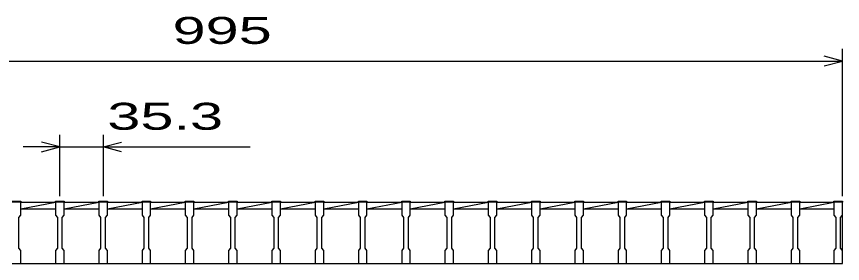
# Model space of a CAD drawing. Units: millimetres, scale not verified. Extents: x -1820 to 1731, y -1282 to 1054.
# Drawn here: x -1096 to -422, y -554 to -353 of the extents above; entities that cross this region are included whole.
import ezdxf
from ezdxf.enums import TextEntityAlignment as Align

# ---------------------------------------------------------------- set-up
doc = ezdxf.new("R2010")
doc.units = ezdxf.units.MM
doc.header["$LTSCALE"] = 10
doc.layers.add('16', color=3, linetype='Continuous', lineweight=25)
doc.layers.add('22', color=4, linetype='Continuous', lineweight=25)
doc.styles.add('ベクトル', font='')
doc.styles.get('ベクトル').set_extended_font_data('ベクトル')

msp = doc.modelspace()

# ---------------------------------------------------------------- linework, layer by layer
at = {"layer": '16'}
for p, q in [((-1099.3, -503.8), (-1092.3, -503.8)), ((-1092.3, -504.5), (-1099.3, -504.5)), ((-1092.3, -503.8), (-1092.3, -504.5)), ((-1092.3, -515), (-1092.3, -504.5)), ((-1092.3, -504.5), (-1064, -504.5)), ((-1092.3, -510), (-1064, -504.5)), ((-1064, -504.5), (-1064, -503.8)), ((-1064, -503.8), (-1057, -503.8)), ((-1064, -504.5), (-1064, -515)), ((-1057, -504.5), (-1064, -504.5)), ((-1057, -503.8), (-1057, -504.5)), ((-1057, -515), (-1057, -504.5)), ((-1057, -504.5), (-1028.7, -504.5)), ((-1057, -510), (-1028.7, -504.5)), ((-1028.7, -504.5), (-1028.7, -503.8)), ((-1028.7, -503.8), (-1021.7, -503.8)), ((-1028.7, -504.5), (-1028.7, -515)), ((-1021.7, -504.5), (-1028.7, -504.5)), ((-1021.7, -503.8), (-1021.7, -504.5)), ((-1021.7, -515), (-1021.7, -504.5)), ((-1021.7, -504.5), (-993.4, -504.5)), ((-1021.7, -510), (-993.4, -504.5)), ((-993.4, -504.5), (-993.4, -503.8)), ((-993.4, -503.8), (-986.4, -503.8)), ((-993.4, -504.5), (-993.4, -515)), ((-986.4, -504.5), (-993.4, -504.5)), ((-986.4, -503.8), (-986.4, -504.5)), ((-986.4, -515), (-986.4, -504.5)), ((-986.4, -504.5), (-958.1, -504.5)), ((-986.4, -510), (-958.1, -504.5)), ((-958.1, -504.5), (-958.1, -503.8)), ((-958.1, -503.8), (-951.1, -503.8)), ((-958.1, -504.5), (-958.1, -515)), ((-951.1, -504.5), (-958.1, -504.5)), ((-951.1, -503.8), (-951.1, -504.5)), ((-951.1, -515), (-951.1, -504.5)), ((-951.1, -504.5), (-922.8, -504.5)), ((-951.1, -510), (-922.8, -504.5)), ((-922.8, -504.5), (-922.8, -503.8)), ((-922.8, -503.8), (-915.8, -503.8)), ((-922.8, -504.5), (-922.8, -515)), ((-915.8, -504.5), (-922.8, -504.5)), ((-915.8, -503.8), (-915.8, -504.5)), ((-915.8, -515), (-915.8, -504.5)), ((-915.8, -504.5), (-887.5, -504.5)), ((-915.8, -510), (-887.5, -504.5)), ((-887.5, -504.5), (-887.5, -503.8)), ((-887.5, -503.8), (-880.5, -503.8)), ((-887.5, -504.5), (-887.5, -515)), ((-880.5, -504.5), (-887.5, -504.5)), ((-880.5, -503.8), (-880.5, -504.5)), ((-880.5, -515), (-880.5, -504.5)), ((-880.5, -504.5), (-852.2, -504.5)), ((-880.5, -510), (-852.2, -504.5)), ((-852.2, -504.5), (-852.2, -503.8)), ((-852.2, -503.8), (-845.2, -503.8)), ((-852.2, -504.5), (-852.2, -515)), ((-845.2, -504.5), (-852.2, -504.5)), ((-845.2, -503.8), (-845.2, -504.5)), ((-845.2, -515), (-845.2, -504.5)), ((-845.2, -504.5), (-816.9, -504.5)), ((-845.2, -510), (-816.9, -504.5)), ((-816.9, -504.5), (-816.9, -503.8)), ((-816.9, -503.8), (-809.9, -503.8)), ((-816.9, -504.5), (-816.9, -515)), ((-809.9, -504.5), (-816.9, -504.5)), ((-809.9, -503.8), (-809.9, -504.5)), ((-809.9, -515), (-809.9, -504.5)), ((-809.9, -504.5), (-781.6, -504.5)), ((-809.9, -510), (-781.6, -504.5)), ((-781.6, -504.5), (-781.6, -503.8)), ((-781.6, -503.8), (-774.6, -503.8)), ((-781.6, -504.5), (-781.6, -515)), ((-774.6, -504.5), (-781.6, -504.5)), ((-774.6, -503.8), (-774.6, -504.5)), ((-774.6, -515), (-774.6, -504.5)), ((-774.6, -504.5), (-746.3, -504.5)), ((-774.6, -510), (-746.3, -504.5)), ((-746.3, -504.5), (-746.3, -503.8)), ((-746.3, -503.8), (-739.3, -503.8)), ((-746.3, -504.5), (-746.3, -515)), ((-739.3, -504.5), (-746.3, -504.5)), ((-739.3, -503.8), (-739.3, -504.5)), ((-739.3, -515), (-739.3, -504.5)), ((-739.3, -504.5), (-711, -504.5)), ((-739.3, -510), (-711, -504.5)), ((-711, -504.5), (-711, -503.8)), ((-711, -503.8), (-704, -503.8)), ((-711, -504.5), (-711, -515)), ((-704, -504.5), (-711, -504.5)), ((-704, -503.8), (-704, -504.5)), ((-704, -515), (-704, -504.5)), ((-704, -504.5), (-675.7, -504.5)), ((-704, -510), (-675.7, -504.5)), ((-675.7, -504.5), (-675.7, -503.8)), ((-675.7, -503.8), (-668.7, -503.8)), ((-675.7, -504.5), (-675.7, -515)), ((-668.7, -504.5), (-675.7, -504.5)), ((-668.7, -503.8), (-668.7, -504.5)), ((-668.7, -515), (-668.7, -504.5)), ((-668.7, -504.5), (-640.4, -504.5)), ((-668.7, -510), (-640.4, -504.5)), ((-640.4, -504.5), (-640.4, -503.8)), ((-640.4, -503.8), (-633.4, -503.8)), ((-640.4, -504.5), (-640.4, -515)), ((-633.4, -504.5), (-640.4, -504.5)), ((-633.4, -503.8), (-633.4, -504.5)), ((-633.4, -515), (-633.4, -504.5)), ((-633.4, -504.5), (-605.1, -504.5)), ((-633.4, -510), (-605.1, -504.5)), ((-605.1, -504.5), (-605.1, -503.8)), ((-605.1, -503.8), (-598.1, -503.8)), ((-605.1, -504.5), (-605.1, -515)), ((-598.1, -504.5), (-605.1, -504.5)), ((-598.1, -503.8), (-598.1, -504.5)), ((-598.1, -515), (-598.1, -504.5)), ((-598.1, -504.5), (-569.8, -504.5)), ((-598.1, -510), (-569.8, -504.5)), ((-569.8, -504.5), (-569.8, -503.8)), ((-569.8, -503.8), (-562.8, -503.8)), ((-569.8, -504.5), (-569.8, -515)), ((-562.8, -504.5), (-569.8, -504.5)), ((-562.8, -503.8), (-562.8, -504.5)), ((-562.8, -515), (-562.8, -504.5)), ((-562.8, -504.5), (-534.5, -504.5)), ((-562.8, -510), (-534.5, -504.5)), ((-534.5, -504.5), (-534.5, -503.8)), ((-534.5, -503.8), (-527.5, -503.8)), ((-534.5, -504.5), (-534.5, -515)), ((-527.5, -504.5), (-534.5, -504.5)), ((-527.5, -503.8), (-527.5, -504.5)), ((-527.5, -515), (-527.5, -504.5)), ((-527.5, -504.5), (-499.2, -504.5)), ((-527.5, -510), (-499.2, -504.5)), ((-499.2, -504.5), (-499.2, -503.8)), ((-499.2, -503.8), (-492.2, -503.8)), ((-499.2, -504.5), (-499.2, -515)), ((-492.2, -504.5), (-499.2, -504.5)), ((-492.2, -503.8), (-492.2, -504.5)), ((-492.2, -515), (-492.2, -504.5)), ((-492.2, -504.5), (-463.9, -504.5)), ((-492.2, -510), (-463.9, -504.5)), ((-463.9, -504.5), (-463.9, -503.8)), ((-463.9, -503.8), (-456.9, -503.8)), ((-463.9, -504.5), (-463.9, -515)), ((-456.9, -504.5), (-463.9, -504.5)), ((-456.9, -503.8), (-456.9, -504.5)), ((-456.9, -515), (-456.9, -504.5)), ((-456.9, -504.5), (-429, -504.5)), ((-456.9, -510), (-429, -504.58)), ((-429, -504.5), (-429, -503.8)), ((-429, -503.8), (-422, -503.8)), ((-429, -504.5), (-429, -515)), ((-422, -504.5), (-429, -504.5)), ((-422, -503.8), (-422, -504.5)), ((-422, -515), (-422, -504.5)), ((-422, -554.5), (-422, -504.5)), ((-1092.3, -510), (-1064, -510)), ((-1057, -510), (-1028.7, -510)), ((-1021.7, -510), (-993.4, -510)), ((-986.4, -510), (-958.1, -510)), ((-951.1, -510), (-922.8, -510)), ((-915.8, -510), (-887.5, -510)), ((-880.5, -510), (-852.2, -510)), ((-845.2, -510), (-816.9, -510)), ((-809.9, -510), (-781.6, -510)), ((-774.6, -510), (-746.3, -510)), ((-739.3, -510), (-711, -510)), ((-704, -510), (-675.7, -510)), ((-668.7, -510), (-640.4, -510)), ((-633.4, -510), (-605.1, -510)), ((-598.1, -510), (-569.8, -510)), ((-562.8, -510), (-534.5, -510)), ((-527.5, -510), (-499.2, -510)), ((-492.2, -510), (-463.9, -510)), ((-456.9, -510), (-429, -510)), ((-1093.8, -517), (-1092.3, -515)), ((-1093.8, -542), (-1093.8, -517)), ((-1064, -515), (-1062.5, -517)), ((-1062.5, -517), (-1062.5, -542)), ((-1058.5, -517), (-1057, -515)), ((-1058.5, -542), (-1058.5, -517)), ((-1028.7, -515), (-1027.2, -517)), ((-1027.2, -517), (-1027.2, -542)), ((-1023.2, -517), (-1021.7, -515)), ((-1023.2, -542), (-1023.2, -517)), ((-993.4, -515), (-991.9, -517)), ((-991.9, -517), (-991.9, -542)), ((-987.9, -517), (-986.4, -515)), ((-987.9, -542), (-987.9, -517)), ((-958.1, -515), (-956.6, -517)), ((-956.6, -517), (-956.6, -542)), ((-952.6, -517), (-951.1, -515)), ((-952.6, -542), (-952.6, -517)), ((-922.8, -515), (-921.3, -517)), ((-921.3, -517), (-921.3, -542)), ((-917.3, -517), (-915.8, -515)), ((-917.3, -542), (-917.3, -517)), ((-887.5, -515), (-886, -517)), ((-886, -517), (-886, -542)), ((-882, -517), (-880.5, -515)), ((-882, -542), (-882, -517)), ((-852.2, -515), (-850.7, -517)), ((-850.7, -517), (-850.7, -542)), ((-846.7, -517), (-845.2, -515)), ((-846.7, -542), (-846.7, -517)), ((-816.9, -515), (-815.4, -517)), ((-815.4, -517), (-815.4, -542)), ((-811.4, -517), (-809.9, -515)), ((-811.4, -542), (-811.4, -517)), ((-781.6, -515), (-780.1, -517)), ((-780.1, -517), (-780.1, -542)), ((-776.1, -517), (-774.6, -515)), ((-776.1, -542), (-776.1, -517)), ((-746.3, -515), (-744.8, -517)), ((-744.8, -517), (-744.8, -542)), ((-740.8, -517), (-739.3, -515)), ((-740.8, -542), (-740.8, -517)), ((-711, -515), (-709.5, -517)), ((-709.5, -517), (-709.5, -542)), ((-705.5, -517), (-704, -515)), ((-705.5, -542), (-705.5, -517)), ((-675.7, -515), (-674.2, -517)), ((-674.2, -517), (-674.2, -542)), ((-670.2, -517), (-668.7, -515)), ((-670.2, -542), (-670.2, -517)), ((-640.4, -515), (-638.9, -517)), ((-638.9, -517), (-638.9, -542)), ((-634.9, -517), (-633.4, -515)), ((-634.9, -542), (-634.9, -517)), ((-605.1, -515), (-603.6, -517)), ((-603.6, -517), (-603.6, -542)), ((-599.6, -517), (-598.1, -515)), ((-599.6, -542), (-599.6, -517)), ((-569.8, -515), (-568.3, -517)), ((-568.3, -517), (-568.3, -542)), ((-564.3, -517), (-562.8, -515)), ((-564.3, -542), (-564.3, -517)), ((-534.5, -515), (-533, -517)), ((-533, -517), (-533, -542)), ((-529, -517), (-527.5, -515)), ((-529, -542), (-529, -517)), ((-499.2, -515), (-497.7, -517)), ((-497.7, -517), (-497.7, -542)), ((-493.7, -517), (-492.2, -515)), ((-493.7, -542), (-493.7, -517)), ((-463.9, -515), (-462.4, -517)), ((-462.4, -517), (-462.4, -542)), ((-458.4, -517), (-456.9, -515)), ((-458.4, -542), (-458.4, -517)), ((-429, -515), (-427.5, -517)), ((-427.5, -517), (-427.5, -542)), ((-423.5, -517), (-422, -515)), ((-423.5, -542), (-423.5, -517)), ((-1092.3, -544), (-1093.8, -542)), ((-1092.3, -554.5), (-1092.3, -544)), ((-1062.5, -542), (-1064, -544)), ((-1064, -544), (-1064, -554.5)), ((-1057, -544), (-1058.5, -542)), ((-1057, -554.5), (-1057, -544)), ((-1027.2, -542), (-1028.7, -544)), ((-1028.7, -544), (-1028.7, -554.5)), ((-1021.7, -544), (-1023.2, -542)), ((-1021.7, -554.5), (-1021.7, -544)), ((-991.9, -542), (-993.4, -544)), ((-993.4, -544), (-993.4, -554.5)), ((-986.4, -544), (-987.9, -542)), ((-986.4, -554.5), (-986.4, -544)), ((-956.6, -542), (-958.1, -544)), ((-958.1, -544), (-958.1, -554.5)), ((-951.1, -544), (-952.6, -542)), ((-951.1, -554.5), (-951.1, -544)), ((-921.3, -542), (-922.8, -544)), ((-922.8, -544), (-922.8, -554.5)), ((-915.8, -544), (-917.3, -542)), ((-915.8, -554.5), (-915.8, -544)), ((-886, -542), (-887.5, -544)), ((-887.5, -544), (-887.5, -554.5)), ((-880.5, -544), (-882, -542)), ((-880.5, -554.5), (-880.5, -544)), ((-850.7, -542), (-852.2, -544)), ((-852.2, -544), (-852.2, -554.5)), ((-845.2, -544), (-846.7, -542)), ((-845.2, -554.5), (-845.2, -544)), ((-815.4, -542), (-816.9, -544)), ((-816.9, -544), (-816.9, -554.5)), ((-809.9, -544), (-811.4, -542)), ((-809.9, -554.5), (-809.9, -544)), ((-780.1, -542), (-781.6, -544)), ((-781.6, -544), (-781.6, -554.5)), ((-774.6, -544), (-776.1, -542)), ((-774.6, -554.5), (-774.6, -544)), ((-744.8, -542), (-746.3, -544)), ((-746.3, -544), (-746.3, -554.5)), ((-739.3, -544), (-740.8, -542)), ((-739.3, -554.5), (-739.3, -544)), ((-709.5, -542), (-711, -544)), ((-711, -544), (-711, -554.5)), ((-704, -544), (-705.5, -542)), ((-704, -554.5), (-704, -544)), ((-674.2, -542), (-675.7, -544)), ((-675.7, -544), (-675.7, -554.5)), ((-668.7, -544), (-670.2, -542)), ((-668.7, -554.5), (-668.7, -544)), ((-638.9, -542), (-640.4, -544)), ((-640.4, -544), (-640.4, -554.5)), ((-633.4, -544), (-634.9, -542)), ((-633.4, -554.5), (-633.4, -544)), ((-603.6, -542), (-605.1, -544)), ((-605.1, -544), (-605.1, -554.5)), ((-598.1, -544), (-599.6, -542)), ((-598.1, -554.5), (-598.1, -544)), ((-568.3, -542), (-569.8, -544)), ((-569.8, -544), (-569.8, -554.5)), ((-562.8, -544), (-564.3, -542)), ((-562.8, -554.5), (-562.8, -544)), ((-533, -542), (-534.5, -544)), ((-534.5, -544), (-534.5, -554.5)), ((-527.5, -544), (-529, -542)), ((-527.5, -554.5), (-527.5, -544)), ((-497.7, -542), (-499.2, -544)), ((-499.2, -544), (-499.2, -554.5)), ((-492.2, -544), (-493.7, -542)), ((-492.2, -554.5), (-492.2, -544)), ((-462.4, -542), (-463.9, -544)), ((-463.9, -544), (-463.9, -554.5)), ((-456.9, -544), (-458.4, -542)), ((-456.9, -554.5), (-456.9, -544)), ((-427.5, -542), (-429, -544)), ((-429, -544), (-429, -554.5)), ((-422, -544), (-423.5, -542)), ((-422, -554.5), (-422, -544)), ((-1099.3, -554.5), (-1092.3, -554.5)), ((-1092.3, -554.5), (-1064, -554.5)), ((-1064, -554.5), (-1057, -554.5)), ((-1057, -554.5), (-1028.7, -554.5)), ((-1028.7, -554.5), (-1021.7, -554.5)), ((-1021.7, -554.5), (-993.4, -554.5)), ((-993.4, -554.5), (-986.4, -554.5)), ((-986.4, -554.5), (-958.1, -554.5)), ((-958.1, -554.5), (-951.1, -554.5)), ((-951.1, -554.5), (-922.8, -554.5)), ((-922.8, -554.5), (-915.8, -554.5)), ((-915.8, -554.5), (-887.5, -554.5)), ((-887.5, -554.5), (-880.5, -554.5)), ((-880.5, -554.5), (-852.2, -554.5)), ((-852.2, -554.5), (-845.2, -554.5)), ((-845.2, -554.5), (-816.9, -554.5)), ((-816.9, -554.5), (-809.9, -554.5)), ((-809.9, -554.5), (-781.6, -554.5)), ((-781.6, -554.5), (-774.6, -554.5)), ((-774.6, -554.5), (-746.3, -554.5)), ((-746.3, -554.5), (-739.3, -554.5)), ((-739.3, -554.5), (-711, -554.5)), ((-711, -554.5), (-704, -554.5)), ((-704, -554.5), (-675.7, -554.5)), ((-675.7, -554.5), (-668.7, -554.5)), ((-668.7, -554.5), (-640.4, -554.5)), ((-640.4, -554.5), (-633.4, -554.5)), ((-633.4, -554.5), (-605.1, -554.5)), ((-605.1, -554.5), (-598.1, -554.5)), ((-598.1, -554.5), (-569.8, -554.5)), ((-569.8, -554.5), (-562.8, -554.5)), ((-562.8, -554.5), (-534.5, -554.5)), ((-534.5, -554.5), (-527.5, -554.5)), ((-527.5, -554.5), (-499.2, -554.5)), ((-499.2, -554.5), (-492.2, -554.5)), ((-492.2, -554.5), (-463.9, -554.5)), ((-463.9, -554.5), (-456.9, -554.5)), ((-456.9, -554.5), (-429, -554.5)), ((-429, -554.5), (-422, -554.5))]:
    msp.add_line(p, q, dxfattribs=at)
at = {"layer": '22'}
for p, q in [((-422, -499.5), (-422, -379.5)), ((-1417, -389.5), (-422, -389.5)), ((-422, -389.5), (-437, -385.5)), ((-437, -393.5), (-422, -389.5)), ((-1060.5, -499.5), (-1060.5, -449.5)), ((-1025.2, -449.5), (-1025.2, -499.5)), ((-1060.5, -459.5), (-1075.5, -455.5)), ((-1025.2, -459.5), (-1010.2, -455.5)), ((-1060.5, -459.5), (-1090.5, -459.5)), ((-1075.5, -463.5), (-1060.5, -459.5)), ((-1060.5, -459.5), (-1025.2, -459.5)), ((-1010.2, -463.5), (-1025.2, -459.5)), ((-1025.2, -459.5), (-905.2, -459.5))]:
    msp.add_line(p, q, dxfattribs=at)

# ---------------------------------------------------------------- texts
at = {"layer": '22', "color": 2, "style": 'ベクトル', "width": 1.65}
for s, p in [(' 995 ', (-982, -364.5)), (' 35.3 ', (-1035.2, -434.5))]:
    msp.add_text(s, height=21.99, dxfattribs=at).set_placement(p, align=Align.MIDDLE_LEFT)

doc.saveas('drawing.dxf')
